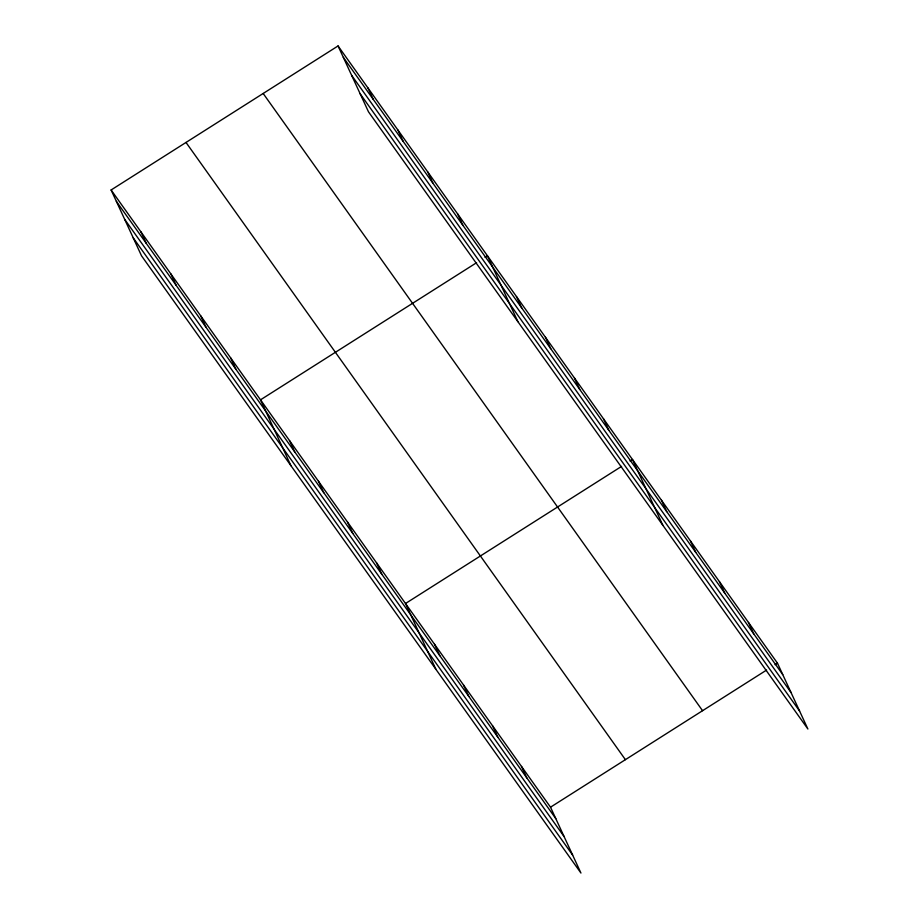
<?xml version="1.0" encoding="UTF-8"?>
<svg xmlns="http://www.w3.org/2000/svg" width="919" height="919" viewBox="0 0 919 919"><rect width="100%" height="100%" fill="white"/><g stroke="black" fill="none" stroke-linecap="round" stroke-linejoin="round"><path stroke-width="1.38" d="M111.107 189.98L550.515 807.192L580.946 873.05L141.537 255.838L111.107 189.98L338.054 45.95L777.463 663.162L807.893 729.02L368.485 111.808L338.054 45.95M476.582 262.708L260.502 399.834L290.932 465.692M485.037 257.331L487.449 255.804L517.879 321.661M621.589 466.381L405.509 603.507L435.939 669.365M630.043 461.016L632.456 459.489L662.886 525.346M550.515 807.192L766.595 670.066M775.05 664.701L777.463 663.162M343.327 57.357L782.735 674.58M351.632 75.324L791.041 692.547M360.191 93.841L799.587 711.053M263.167 93.474L702.564 710.697M186.006 142.445L625.402 759.668M116.38 201.387L555.788 818.599M124.685 219.354L564.082 836.566M133.232 237.86L572.64 855.084M748.457 622.427L753.729 633.834M719.462 581.693L724.735 593.1M690.456 540.958L695.729 552.365M661.462 500.223L666.734 511.63M603.461 418.754L608.734 430.161M574.455 378.008L579.728 389.426M545.461 337.273L550.722 348.68M516.455 296.538L521.728 307.945M457.57 213.828L462.843 225.247M427.691 171.864L432.964 183.272M397.812 129.889L403.085 141.296M367.933 87.925L373.206 99.332M521.51 766.457L526.782 777.865M492.515 725.723L497.788 737.13M463.509 684.988L468.782 696.395M434.515 644.253L439.787 655.661M376.514 562.773L381.776 574.18M347.508 522.038L352.781 533.445M318.502 481.303L323.775 492.71M289.508 440.569L294.781 451.976M230.623 357.859L235.896 369.266M200.744 315.883L206.017 327.302M170.865 273.919L176.138 285.327M140.986 231.944L146.259 243.351"/></g></svg>
